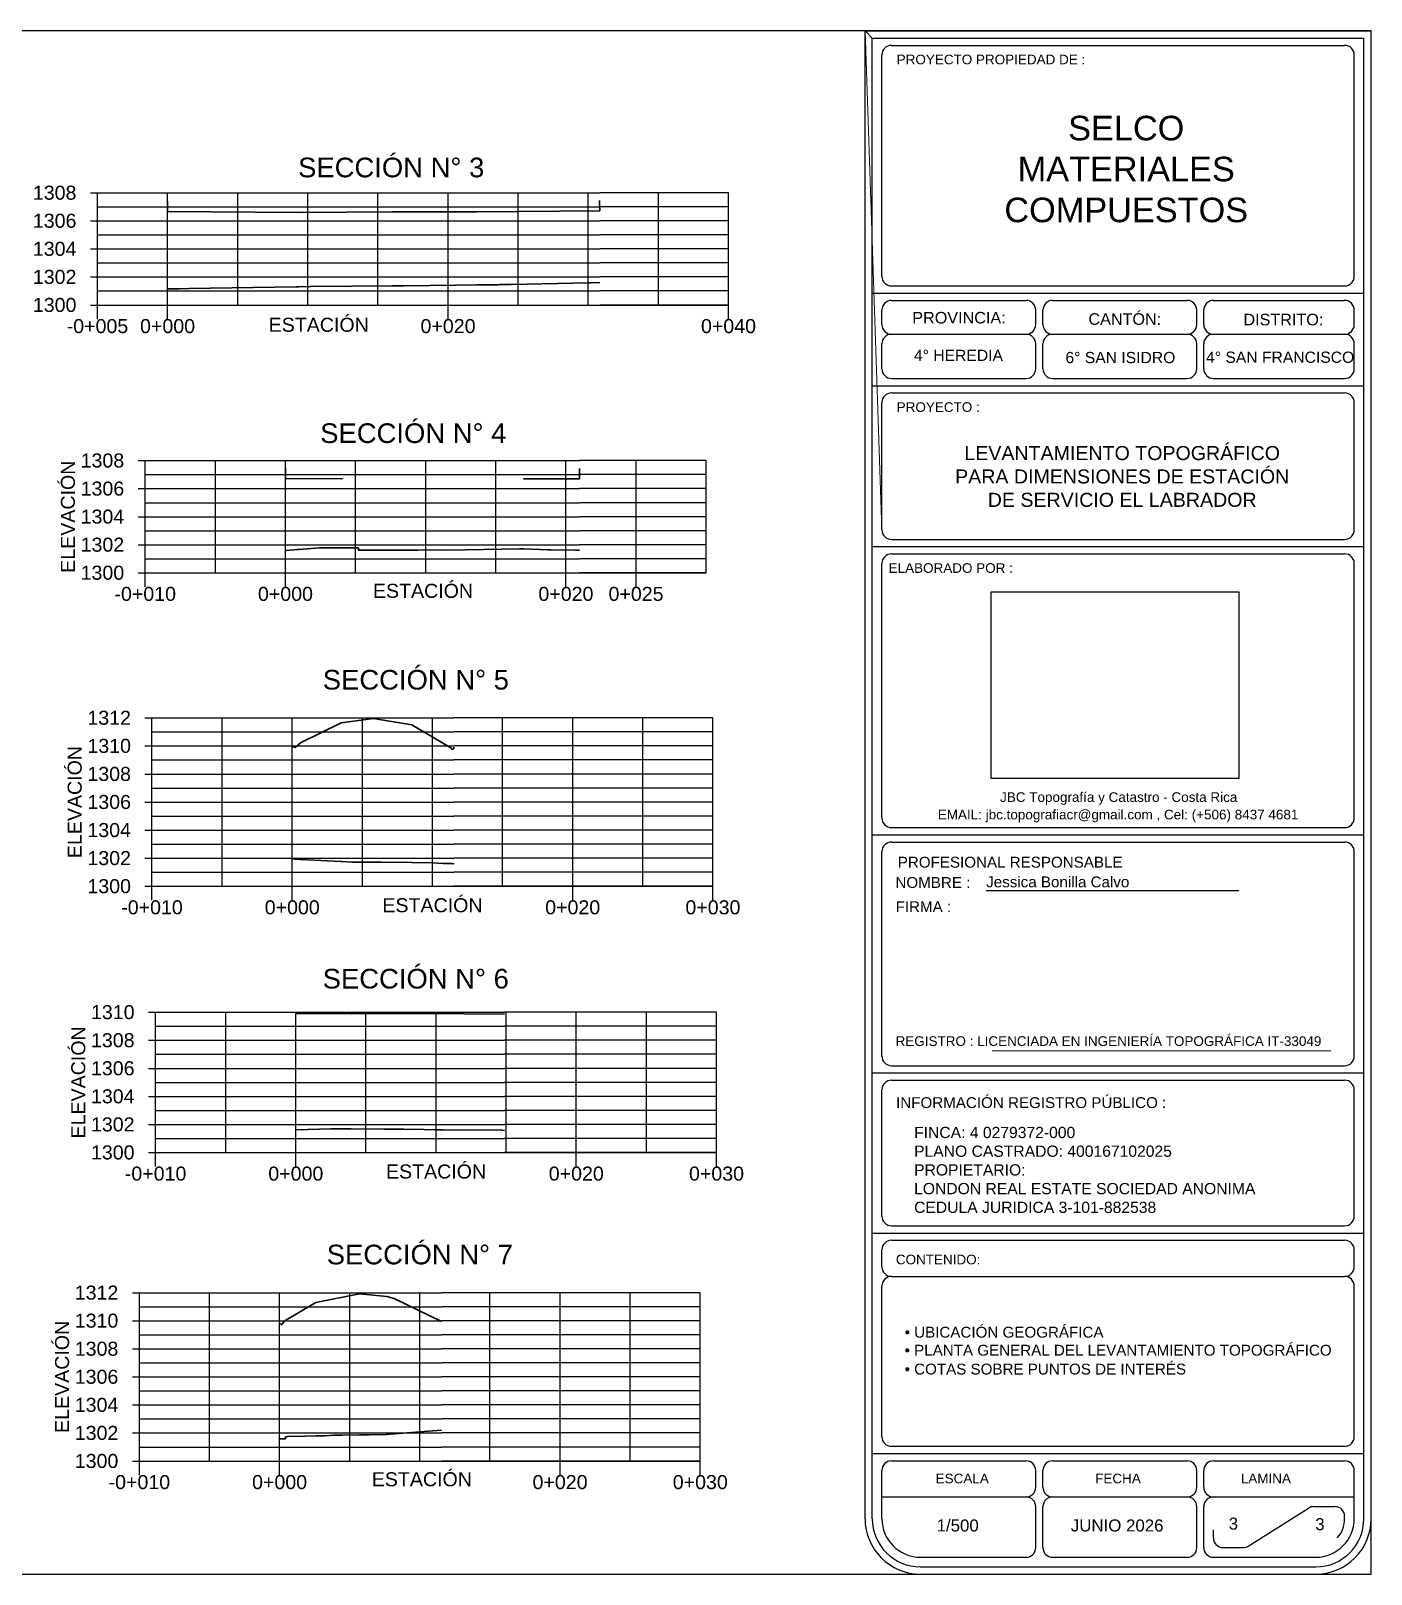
# Model space of a CAD drawing. Header units: millimetres. Extents: x 492832 to 493374, y 1106346 to 1106622.
# Drawn here: x 493058.5 to 493154.1, y 1106345.6 to 1106455.6 of the extents above; entities that cross this region are included whole.
import ezdxf
from ezdxf.enums import TextEntityAlignment as Align

# ---------------------------------------------------------------- set-up
doc = ezdxf.new("R2010")
doc.units = ezdxf.units.MM
doc.linetypes.add('DASHED', pattern=[0.75, 0.5, -0.25])
for name, color, linetype in [('C-ROAD-MARK', 212, 'Continuous'), ('C-ROAD-PROF', 1, 'DASHED'), ('C-ROAD-PROF-GRID-MAJR', 8, 'Continuous'), ('C-ROAD-PROF-GRID-MINR', 8, 'Continuous'), ('C-ROAD-PROF-TEXT', 11, 'Continuous'), ('C-ROAD-PROF-TITL', 11, 'Continuous'), ('C-ROAD-PROF-TTLB', 5, 'Continuous'), ('PLUMA-01', 1, 'Continuous'), ('PLUMA-03 TEXTO', 3, 'Continuous'), ('PLUMA-10', 6, 'Continuous')]:
    doc.layers.add(name, color=color, linetype=linetype)
doc.styles.add('Arial', font='arial.ttf')
doc.styles.add('TIPO1', font='arial.ttf')
picture_1 = doc.add_image_def('image1.jpg', size_in_pixel=(2091, 1576))

msp = doc.modelspace()

# ---------------------------------------------------------------- linework, layer by layer
at = {"color": 7, "lineweight": 0}
for p, q in [((493118.485, 1106455.104), (493117.969, 1106455.62)), ((493117.969, 1106455.62), (493119.173, 1106420.058)), ((493118.485, 1106453.238), (493118.485, 1106455.104))]:
    msp.add_line(p, q, dxfattribs=at)
msp.add_arc((493119.86, 1106420.058), 0.687, 180, 270, dxfattribs=at)
at = {"layer": 'C-ROAD-MARK', "color": 212, "linetype": 'Continuous', "lineweight": -3}
for centre in [(493084.265, 1106442.727), (493084.269, 1106442.725), (493090.287, 1106442.73), (493077.584, 1106442.675), (493069.037, 1106437.233), (493069.75, 1106437.251), (493077.397, 1106437.368), (493077.584, 1106437.373), (493078.407, 1106437.392), (493078.432, 1106437.392), (493084.265, 1106437.445), (493084.269, 1106437.446), (493085.098, 1106437.453), (493088.776, 1106437.49), (493090.287, 1106437.51), (493091.814, 1106437.529), (493091.904, 1106437.532), (493092.73, 1106437.549), (493098.277, 1106437.65), (493098.377, 1106437.652), (493098.377, 1106437.652), (493098.382, 1106437.652), (493098.438, 1106437.654), (493086.084, 1106424.99), (493080.699, 1106423.695), (493093.649, 1106423.692), (493076.68, 1106418.593), (493077.492, 1106418.654), (493077.517, 1106418.655), (493077.517, 1106418.654), (493077.523, 1106418.654), (493077.563, 1106418.66), (493079.092, 1106418.771), (493080.007, 1106418.77), (493080.368, 1106418.771), (493080.699, 1106418.773), (493081.836, 1106418.76), (493081.857, 1106418.685), (493081.876, 1106418.605), (493083.354, 1106418.595), (493086.084, 1106418.612), (493087.586, 1106418.619), (493088.183, 1106418.616), (493093.32, 1106418.697), (493093.649, 1106418.69), (493095.383, 1106418.631), (493095.553, 1106418.631), (493097.346, 1106418.608), (493097.526, 1106418.611), (493082.93, 1106406.607), (493080.612, 1106406.29), (493085.653, 1106406.149), (493077.333, 1106404.548), (493077.717, 1106404.877), (493088.43, 1106404.523), (493088.538, 1106404.405), (493088.616, 1106404.452), (493088.639, 1106404.517), (493077.333, 1106396.587), (493077.717, 1106396.566), (493080.612, 1106396.414), (493081.408, 1106396.373), (493081.648, 1106396.371), (493082.006, 1106396.368), (493082.93, 1106396.362), (493083.498, 1106396.358), (493085.653, 1106396.338), (493087.107, 1106396.325), (493087.889, 1106396.277), (493087.958, 1106396.272), (493088.43, 1106396.262), (493088.538, 1106396.26), (493088.616, 1106396.258), (493088.639, 1106396.258), (493081.338, 1106385.551), (493086.513, 1106385.584), (493079.894, 1106377.364), (493081.338, 1106377.35), (493083.661, 1106377.327), (493084.973, 1106377.343), (493085.066, 1106377.346), (493086.513, 1106377.302), (493086.537, 1106377.302), (493087.309, 1106377.299), (493087.837, 1106377.29), (493092.065, 1106377.256), (493078.814, 1106364.986), (493081.925, 1106365.601), (493083.86, 1106365.413), (493084.395, 1106365.262), (493076.446, 1106363.503), (493076.554, 1106363.643), (493076.35, 1106363.388), (493076.35, 1106355.263), (493076.446, 1106355.264), (493076.554, 1106355.266), (493076.631, 1106355.267), (493076.656, 1106355.399), (493076.791, 1106355.425), (493078.005, 1106355.456), (493078.814, 1106355.472), (493079.449, 1106355.484), (493079.774, 1106355.493), (493080.083, 1106355.523), (493080.35, 1106355.527), (493080.65, 1106355.531), (493081.925, 1106355.548), (493082.071, 1106355.55), (493082.64, 1106355.56), (493083.838, 1106355.566), (493083.86, 1106355.568), (493084.395, 1106355.612)]:
    msp.add_circle(centre, 0.015, dxfattribs=at)
at = {"layer": 'C-ROAD-PROF', "color": 12, "linetype": 'Continuous', "lineweight": 30}
for points in [[(493068.235, 1106442.735), (493068.235, 1106443.475)], [(493068.235, 1106442.735), (493077.584, 1106442.675), (493084.265, 1106442.727), (493084.269, 1106442.725), (493090.287, 1106442.73), (493099.048, 1106442.781)], [(493099.048, 1106442.781), (493099.044, 1106443.521)], [(493076.641, 1106423.709), (493076.641, 1106424.459)], [(493097.612, 1106423.698), (493097.612, 1106424.438)], [(493076.641, 1106423.709), (493080.699, 1106423.695)], [(493093.649, 1106423.692), (493097.612, 1106423.698)], [(493077.124, 1106404.588), (493077.333, 1106404.548), (493077.717, 1106404.877), (493080.612, 1106406.29), (493082.93, 1106406.607), (493085.653, 1106406.149), (493088.43, 1106404.523), (493088.538, 1106404.405), (493088.616, 1106404.452), (493088.639, 1106404.517), (493088.66, 1106404.557)], [(493077.38, 1106385.577), (493081.338, 1106385.551), (493086.513, 1106385.584), (493092.251, 1106385.531)], [(493076.223, 1106363.541), (493076.35, 1106363.388), (493076.446, 1106363.503), (493076.554, 1106363.643), (493078.814, 1106364.986), (493081.925, 1106365.601), (493083.86, 1106365.413), (493084.395, 1106365.262), (493087.769, 1106363.622)]]:
    msp.add_lwpolyline(points, dxfattribs=at)
at = {"layer": 'C-ROAD-PROF', "color": 114, "linetype": 'Continuous', "lineweight": 30}
for points in [[(493068.235, 1106437.225), (493069.037, 1106437.233), (493069.75, 1106437.251), (493077.397, 1106437.368), (493077.584, 1106437.373), (493078.407, 1106437.392), (493078.432, 1106437.392), (493084.265, 1106437.445), (493084.269, 1106437.446), (493085.098, 1106437.453), (493088.776, 1106437.49), (493090.287, 1106437.51), (493091.814, 1106437.529), (493091.904, 1106437.532), (493092.73, 1106437.549), (493098.277, 1106437.65), (493098.377, 1106437.652), (493098.377, 1106437.652), (493098.382, 1106437.652), (493098.438, 1106437.654), (493099.048, 1106437.68)], [(493076.641, 1106418.591), (493076.68, 1106418.593), (493077.492, 1106418.654), (493077.517, 1106418.655), (493077.517, 1106418.654), (493077.523, 1106418.654), (493077.563, 1106418.66), (493079.092, 1106418.771), (493080.007, 1106418.77), (493080.368, 1106418.771), (493080.699, 1106418.773), (493081.836, 1106418.76), (493081.857, 1106418.685), (493081.876, 1106418.605), (493083.354, 1106418.595), (493086.084, 1106418.612), (493087.586, 1106418.619), (493088.183, 1106418.616), (493093.32, 1106418.697), (493093.649, 1106418.69), (493095.383, 1106418.631), (493095.553, 1106418.631), (493097.346, 1106418.608), (493097.526, 1106418.611), (493097.612, 1106418.61)], [(493077.124, 1106396.597), (493077.333, 1106396.587), (493077.717, 1106396.566), (493080.612, 1106396.414), (493081.408, 1106396.373), (493081.648, 1106396.371), (493082.006, 1106396.368), (493082.93, 1106396.362), (493083.498, 1106396.358), (493085.653, 1106396.338), (493087.107, 1106396.325), (493087.889, 1106396.277), (493087.958, 1106396.272), (493088.43, 1106396.262), (493088.538, 1106396.26), (493088.616, 1106396.258), (493088.639, 1106396.258), (493088.66, 1106396.258)], [(493077.38, 1106377.278), (493079.894, 1106377.364), (493081.338, 1106377.35), (493083.661, 1106377.327), (493084.973, 1106377.343), (493085.066, 1106377.346), (493086.513, 1106377.302), (493086.537, 1106377.302), (493087.309, 1106377.299), (493087.837, 1106377.29), (493092.065, 1106377.256), (493092.251, 1106377.25)], [(493076.223, 1106355.261), (493076.35, 1106355.263), (493076.446, 1106355.264), (493076.554, 1106355.266), (493076.631, 1106355.267), (493076.656, 1106355.399), (493076.791, 1106355.425), (493078.005, 1106355.456), (493078.814, 1106355.472), (493079.449, 1106355.484), (493079.774, 1106355.493), (493080.083, 1106355.523), (493080.35, 1106355.527), (493080.65, 1106355.531), (493081.925, 1106355.548), (493082.071, 1106355.55), (493082.64, 1106355.56), (493083.838, 1106355.566), (493083.86, 1106355.568), (493084.395, 1106355.612), (493087.769, 1106355.883)]]:
    msp.add_lwpolyline(points, dxfattribs=at)
at = {"layer": 'C-ROAD-PROF-GRID-MAJR', "color": 8, "linetype": 'Continuous', "lineweight": -3}
for p, q in [((493063.235, 1106444.078), (493068.235, 1106444.078)), ((493063.235, 1106436.078), (493063.235, 1106444.078)), ((493068.235, 1106444.078), (493099.048, 1106444.078)), ((493068.235, 1106436.078), (493068.235, 1106444.078)), ((493088.235, 1106436.078), (493088.235, 1106444.078)), ((493108.235, 1106444.078), (493099.048, 1106444.078)), ((493108.235, 1106436.078), (493108.235, 1106444.078)), ((493063.235, 1106442.078), (493068.235, 1106442.078)), ((493068.235, 1106442.078), (493099.048, 1106442.078)), ((493108.235, 1106442.078), (493099.048, 1106442.078)), ((493063.235, 1106440.078), (493068.235, 1106440.078)), ((493068.235, 1106440.078), (493099.048, 1106440.078)), ((493108.235, 1106440.078), (493099.048, 1106440.078)), ((493063.235, 1106438.078), (493068.235, 1106438.078)), ((493068.235, 1106438.078), (493099.048, 1106438.078)), ((493108.235, 1106438.078), (493099.048, 1106438.078)), ((493063.235, 1106436.078), (493068.235, 1106436.078)), ((493068.235, 1106436.078), (493099.048, 1106436.078)), ((493108.235, 1106436.078), (493099.048, 1106436.078)), ((493066.641, 1106424.99), (493076.641, 1106424.99)), ((493066.641, 1106416.99), (493066.641, 1106424.99)), ((493076.641, 1106424.99), (493097.612, 1106424.99)), ((493076.641, 1106416.99), (493076.641, 1106424.99)), ((493096.641, 1106416.99), (493096.641, 1106424.99)), ((493106.641, 1106424.99), (493097.612, 1106424.99)), ((493066.641, 1106422.99), (493076.641, 1106422.99)), ((493076.641, 1106422.99), (493097.612, 1106422.99)), ((493106.641, 1106422.99), (493097.612, 1106422.99)), ((493066.641, 1106420.99), (493076.641, 1106420.99)), ((493076.641, 1106420.99), (493097.612, 1106420.99)), ((493106.641, 1106420.99), (493097.612, 1106420.99)), ((493066.641, 1106418.99), (493076.641, 1106418.99)), ((493076.641, 1106418.99), (493097.612, 1106418.99)), ((493106.641, 1106418.99), (493097.612, 1106418.99)), ((493066.641, 1106416.99), (493076.641, 1106416.99)), ((493076.641, 1106416.99), (493097.612, 1106416.99)), ((493106.641, 1106416.99), (493097.612, 1106416.99)), ((493067.124, 1106406.65), (493077.124, 1106406.65)), ((493067.124, 1106394.65), (493067.124, 1106406.65)), ((493077.124, 1106406.65), (493088.66, 1106406.65)), ((493077.124, 1106394.65), (493077.124, 1106406.65)), ((493107.124, 1106406.65), (493088.66, 1106406.65)), ((493097.124, 1106394.65), (493097.124, 1106406.65)), ((493107.124, 1106394.65), (493107.124, 1106406.65)), ((493067.124, 1106404.65), (493077.124, 1106404.65)), ((493077.124, 1106404.65), (493088.66, 1106404.65)), ((493107.124, 1106404.65), (493088.66, 1106404.65)), ((493067.124, 1106402.65), (493077.124, 1106402.65)), ((493077.124, 1106402.65), (493088.66, 1106402.65)), ((493107.124, 1106402.65), (493088.66, 1106402.65)), ((493067.124, 1106400.65), (493077.124, 1106400.65)), ((493077.124, 1106400.65), (493088.66, 1106400.65)), ((493107.124, 1106400.65), (493088.66, 1106400.65)), ((493067.124, 1106398.65), (493077.124, 1106398.65)), ((493077.124, 1106398.65), (493088.66, 1106398.65)), ((493107.124, 1106398.65), (493088.66, 1106398.65)), ((493067.124, 1106396.65), (493077.124, 1106396.65)), ((493077.124, 1106396.65), (493088.66, 1106396.65)), ((493107.124, 1106396.65), (493088.66, 1106396.65)), ((493067.124, 1106394.65), (493077.124, 1106394.65)), ((493077.124, 1106394.65), (493088.66, 1106394.65)), ((493107.124, 1106394.65), (493088.66, 1106394.65)), ((493067.38, 1106385.67), (493077.38, 1106385.67)), ((493067.38, 1106375.67), (493067.38, 1106385.67)), ((493077.38, 1106385.67), (493092.251, 1106385.67)), ((493077.38, 1106375.67), (493077.38, 1106385.67)), ((493107.38, 1106385.67), (493092.251, 1106385.67)), ((493097.38, 1106375.67), (493097.38, 1106385.67)), ((493107.38, 1106375.67), (493107.38, 1106385.67)), ((493067.38, 1106383.67), (493077.38, 1106383.67)), ((493077.38, 1106383.67), (493092.251, 1106383.67)), ((493107.38, 1106383.67), (493092.251, 1106383.67)), ((493067.38, 1106381.67), (493077.38, 1106381.67)), ((493077.38, 1106381.67), (493092.251, 1106381.67)), ((493107.38, 1106381.67), (493092.251, 1106381.67)), ((493067.38, 1106379.67), (493077.38, 1106379.67)), ((493077.38, 1106379.67), (493092.251, 1106379.67)), ((493107.38, 1106379.67), (493092.251, 1106379.67)), ((493067.38, 1106377.67), (493077.38, 1106377.67)), ((493077.38, 1106377.67), (493092.251, 1106377.67)), ((493107.38, 1106377.67), (493092.251, 1106377.67)), ((493067.38, 1106375.67), (493077.38, 1106375.67)), ((493077.38, 1106375.67), (493092.251, 1106375.67)), ((493107.38, 1106375.67), (493092.251, 1106375.67)), ((493066.223, 1106365.68), (493076.223, 1106365.68)), ((493066.223, 1106353.68), (493066.223, 1106365.68)), ((493076.223, 1106365.68), (493087.769, 1106365.68)), ((493076.223, 1106353.68), (493076.223, 1106365.68)), ((493106.223, 1106365.68), (493087.769, 1106365.68)), ((493096.223, 1106353.68), (493096.223, 1106365.68)), ((493106.223, 1106353.68), (493106.223, 1106365.68)), ((493066.223, 1106363.68), (493076.223, 1106363.68)), ((493076.223, 1106363.68), (493087.769, 1106363.68)), ((493106.223, 1106363.68), (493087.769, 1106363.68)), ((493066.223, 1106361.68), (493076.223, 1106361.68)), ((493076.223, 1106361.68), (493087.769, 1106361.68)), ((493106.223, 1106361.68), (493087.769, 1106361.68)), ((493066.223, 1106359.68), (493076.223, 1106359.68)), ((493076.223, 1106359.68), (493087.769, 1106359.68)), ((493106.223, 1106359.68), (493087.769, 1106359.68)), ((493066.223, 1106357.68), (493076.223, 1106357.68)), ((493076.223, 1106357.68), (493087.769, 1106357.68)), ((493106.223, 1106357.68), (493087.769, 1106357.68)), ((493066.223, 1106355.68), (493076.223, 1106355.68)), ((493076.223, 1106355.68), (493087.769, 1106355.68)), ((493106.223, 1106355.68), (493087.769, 1106355.68)), ((493066.223, 1106353.68), (493076.223, 1106353.68)), ((493076.223, 1106353.68), (493087.769, 1106353.68)), ((493106.223, 1106353.68), (493087.769, 1106353.68))]:
    msp.add_line(p, q, dxfattribs=at)
at = {"layer": 'C-ROAD-PROF-GRID-MINR', "color": 8, "linetype": 'Continuous', "lineweight": -3}
for p, q in [((493068.235, 1106436.078), (493068.235, 1106444.078)), ((493073.235, 1106436.078), (493073.235, 1106444.078)), ((493078.235, 1106436.078), (493078.235, 1106444.078)), ((493083.235, 1106436.078), (493083.235, 1106444.078)), ((493093.235, 1106436.078), (493093.235, 1106444.078)), ((493098.235, 1106436.078), (493098.235, 1106444.078)), ((493103.235, 1106436.078), (493103.235, 1106444.078)), ((493063.235, 1106443.078), (493068.235, 1106443.078)), ((493068.235, 1106443.078), (493099.048, 1106443.078)), ((493108.235, 1106443.078), (493099.048, 1106443.078)), ((493063.235, 1106441.078), (493068.235, 1106441.078)), ((493068.235, 1106441.078), (493099.048, 1106441.078)), ((493108.235, 1106441.078), (493099.048, 1106441.078)), ((493063.235, 1106439.078), (493068.235, 1106439.078)), ((493068.235, 1106439.078), (493099.048, 1106439.078)), ((493108.235, 1106439.078), (493099.048, 1106439.078)), ((493063.235, 1106437.078), (493068.235, 1106437.078)), ((493068.235, 1106437.078), (493099.048, 1106437.078)), ((493108.235, 1106437.078), (493099.048, 1106437.078)), ((493071.641, 1106416.99), (493071.641, 1106424.99)), ((493081.641, 1106416.99), (493081.641, 1106424.99)), ((493086.641, 1106416.99), (493086.641, 1106424.99)), ((493091.641, 1106416.99), (493091.641, 1106424.99)), ((493101.641, 1106416.99), (493101.641, 1106424.99)), ((493106.641, 1106416.99), (493106.641, 1106424.99)), ((493066.641, 1106423.99), (493076.641, 1106423.99)), ((493076.641, 1106423.99), (493097.612, 1106423.99)), ((493106.641, 1106423.99), (493097.612, 1106423.99)), ((493066.641, 1106421.99), (493076.641, 1106421.99)), ((493076.641, 1106421.99), (493097.612, 1106421.99)), ((493106.641, 1106421.99), (493097.612, 1106421.99)), ((493066.641, 1106419.99), (493076.641, 1106419.99)), ((493076.641, 1106419.99), (493097.612, 1106419.99)), ((493106.641, 1106419.99), (493097.612, 1106419.99)), ((493066.641, 1106417.99), (493076.641, 1106417.99)), ((493076.641, 1106417.99), (493097.612, 1106417.99)), ((493106.641, 1106417.99), (493097.612, 1106417.99)), ((493072.124, 1106394.65), (493072.124, 1106406.65)), ((493082.124, 1106394.65), (493082.124, 1106406.65)), ((493087.124, 1106394.65), (493087.124, 1106406.65)), ((493092.124, 1106394.65), (493092.124, 1106406.65)), ((493102.124, 1106394.65), (493102.124, 1106406.65)), ((493067.124, 1106405.65), (493077.124, 1106405.65)), ((493077.124, 1106405.65), (493088.66, 1106405.65)), ((493107.124, 1106405.65), (493088.66, 1106405.65)), ((493067.124, 1106403.65), (493077.124, 1106403.65)), ((493077.124, 1106403.65), (493088.66, 1106403.65)), ((493107.124, 1106403.65), (493088.66, 1106403.65)), ((493067.124, 1106401.65), (493077.124, 1106401.65)), ((493077.124, 1106401.65), (493088.66, 1106401.65)), ((493107.124, 1106401.65), (493088.66, 1106401.65)), ((493067.124, 1106399.65), (493077.124, 1106399.65)), ((493077.124, 1106399.65), (493088.66, 1106399.65)), ((493107.124, 1106399.65), (493088.66, 1106399.65)), ((493067.124, 1106397.65), (493077.124, 1106397.65)), ((493077.124, 1106397.65), (493088.66, 1106397.65)), ((493107.124, 1106397.65), (493088.66, 1106397.65)), ((493067.124, 1106395.65), (493077.124, 1106395.65)), ((493077.124, 1106395.65), (493088.66, 1106395.65)), ((493107.124, 1106395.65), (493088.66, 1106395.65)), ((493072.38, 1106375.67), (493072.38, 1106385.67)), ((493082.38, 1106375.67), (493082.38, 1106385.67)), ((493087.38, 1106375.67), (493087.38, 1106385.67)), ((493092.38, 1106375.67), (493092.38, 1106385.67)), ((493102.38, 1106375.67), (493102.38, 1106385.67)), ((493067.38, 1106384.67), (493077.38, 1106384.67)), ((493077.38, 1106384.67), (493092.251, 1106384.67)), ((493107.38, 1106384.67), (493092.251, 1106384.67)), ((493067.38, 1106382.67), (493077.38, 1106382.67)), ((493077.38, 1106382.67), (493092.251, 1106382.67)), ((493107.38, 1106382.67), (493092.251, 1106382.67)), ((493067.38, 1106380.67), (493077.38, 1106380.67)), ((493077.38, 1106380.67), (493092.251, 1106380.67)), ((493107.38, 1106380.67), (493092.251, 1106380.67)), ((493067.38, 1106378.67), (493077.38, 1106378.67)), ((493077.38, 1106378.67), (493092.251, 1106378.67)), ((493107.38, 1106378.67), (493092.251, 1106378.67)), ((493067.38, 1106376.67), (493077.38, 1106376.67)), ((493077.38, 1106376.67), (493092.251, 1106376.67)), ((493107.38, 1106376.67), (493092.251, 1106376.67)), ((493066.223, 1106364.68), (493076.223, 1106364.68)), ((493071.223, 1106353.68), (493071.223, 1106365.68)), ((493076.223, 1106364.68), (493087.769, 1106364.68)), ((493081.223, 1106353.68), (493081.223, 1106365.68)), ((493086.223, 1106353.68), (493086.223, 1106365.68)), ((493106.223, 1106364.68), (493087.769, 1106364.68)), ((493091.223, 1106353.68), (493091.223, 1106365.68)), ((493101.223, 1106353.68), (493101.223, 1106365.68)), ((493066.223, 1106362.68), (493076.223, 1106362.68)), ((493076.223, 1106362.68), (493087.769, 1106362.68)), ((493106.223, 1106362.68), (493087.769, 1106362.68)), ((493066.223, 1106360.68), (493076.223, 1106360.68)), ((493076.223, 1106360.68), (493087.769, 1106360.68)), ((493106.223, 1106360.68), (493087.769, 1106360.68)), ((493066.223, 1106358.68), (493076.223, 1106358.68)), ((493076.223, 1106358.68), (493087.769, 1106358.68)), ((493106.223, 1106358.68), (493087.769, 1106358.68)), ((493066.223, 1106356.68), (493076.223, 1106356.68)), ((493076.223, 1106356.68), (493087.769, 1106356.68)), ((493106.223, 1106356.68), (493087.769, 1106356.68)), ((493066.223, 1106354.68), (493076.223, 1106354.68)), ((493076.223, 1106354.68), (493087.769, 1106354.68)), ((493106.223, 1106354.68), (493087.769, 1106354.68))]:
    msp.add_line(p, q, dxfattribs=at)
at = {"layer": 'C-ROAD-PROF-TEXT', "color": 11, "linetype": 'Continuous', "lineweight": -3}
for p, q in [((493062.735, 1106444.078), (493063.735, 1106444.078)), ((493062.735, 1106442.078), (493063.735, 1106442.078)), ((493062.735, 1106440.078), (493063.735, 1106440.078)), ((493062.735, 1106438.078), (493063.735, 1106438.078)), ((493063.235, 1106435.078), (493063.235, 1106437.078)), ((493068.235, 1106435.078), (493068.235, 1106437.078)), ((493088.235, 1106435.078), (493088.235, 1106437.078)), ((493108.235, 1106435.078), (493108.235, 1106437.078)), ((493062.735, 1106436.078), (493063.735, 1106436.078)), ((493066.141, 1106424.99), (493067.141, 1106424.99)), ((493066.141, 1106422.99), (493067.141, 1106422.99)), ((493066.141, 1106420.99), (493067.141, 1106420.99)), ((493066.141, 1106418.99), (493067.141, 1106418.99)), ((493066.641, 1106415.99), (493066.641, 1106417.99)), ((493076.641, 1106415.99), (493076.641, 1106417.99)), ((493096.641, 1106415.99), (493096.641, 1106417.99)), ((493101.641, 1106415.99), (493101.641, 1106417.99)), ((493066.141, 1106416.99), (493067.141, 1106416.99)), ((493066.624, 1106406.65), (493067.624, 1106406.65)), ((493066.624, 1106404.65), (493067.624, 1106404.65)), ((493066.624, 1106402.65), (493067.624, 1106402.65)), ((493066.624, 1106400.65), (493067.624, 1106400.65)), ((493066.624, 1106398.65), (493067.624, 1106398.65)), ((493066.624, 1106396.65), (493067.624, 1106396.65)), ((493067.124, 1106393.65), (493067.124, 1106395.65)), ((493077.124, 1106393.65), (493077.124, 1106395.65)), ((493097.124, 1106393.65), (493097.124, 1106395.65)), ((493107.124, 1106393.65), (493107.124, 1106395.65)), ((493066.624, 1106394.65), (493067.624, 1106394.65)), ((493066.88, 1106385.67), (493067.88, 1106385.67)), ((493066.88, 1106383.67), (493067.88, 1106383.67)), ((493066.88, 1106381.67), (493067.88, 1106381.67)), ((493066.88, 1106379.67), (493067.88, 1106379.67)), ((493066.88, 1106377.67), (493067.88, 1106377.67)), ((493066.88, 1106375.67), (493067.88, 1106375.67)), ((493067.38, 1106374.67), (493067.38, 1106376.67)), ((493077.38, 1106374.67), (493077.38, 1106376.67)), ((493097.38, 1106374.67), (493097.38, 1106376.67)), ((493107.38, 1106374.67), (493107.38, 1106376.67)), ((493065.723, 1106365.68), (493066.723, 1106365.68)), ((493065.723, 1106363.68), (493066.723, 1106363.68)), ((493065.723, 1106361.68), (493066.723, 1106361.68)), ((493065.723, 1106359.68), (493066.723, 1106359.68)), ((493065.723, 1106357.68), (493066.723, 1106357.68)), ((493065.723, 1106355.68), (493066.723, 1106355.68)), ((493065.723, 1106353.68), (493066.723, 1106353.68)), ((493066.223, 1106352.68), (493066.223, 1106354.68)), ((493076.223, 1106352.68), (493076.223, 1106354.68)), ((493096.223, 1106352.68), (493096.223, 1106354.68)), ((493106.223, 1106352.68), (493106.223, 1106354.68))]:
    msp.add_line(p, q, dxfattribs=at)
at = {"layer": 'C-ROAD-PROF-TTLB', "color": 5, "linetype": 'Continuous', "lineweight": -3}
for p, q in [((493063.235, 1106436.078), (493063.235, 1106444.078)), ((493063.235, 1106436.078), (493068.235, 1106436.078)), ((493068.235, 1106436.078), (493108.235, 1106436.078)), ((493066.641, 1106416.99), (493066.641, 1106424.99)), ((493066.641, 1106416.99), (493106.641, 1106416.99)), ((493067.124, 1106394.65), (493067.124, 1106406.65)), ((493067.124, 1106394.65), (493107.124, 1106394.65)), ((493067.38, 1106375.67), (493067.38, 1106385.67)), ((493067.38, 1106375.67), (493107.38, 1106375.67)), ((493066.223, 1106353.68), (493066.223, 1106365.68)), ((493066.223, 1106353.68), (493106.223, 1106353.68))]:
    msp.add_line(p, q, dxfattribs=at)
at = {"layer": 'PLUMA-01', "color": 7}
for p, q in [((493117.969, 1106349.573, 1119.5), (493117.969, 1106455.62, 1119.5)), ((493117.969, 1106455.62, 1119.5), (493154.063, 1106455.62, 1119.5)), ((493118.485, 1106349.573, 1119.5), (493118.485, 1106455.104, 1119.5)), ((493118.485, 1106455.104, 1119.5), (493153.548, 1106455.104, 1119.5)), ((493118.485, 1106455.104, 1119.5), (493153.548, 1106455.104, 1119.5)), ((493153.548, 1106349.573, 1119.5), (493153.548, 1106455.104, 1119.5)), ((493119.173, 1106438.124, 1119.5), (493119.173, 1106453.901, 1119.5)), ((493119.86, 1106454.588, 1119.5), (493152.173, 1106454.588, 1119.5)), ((493152.86, 1106438.124, 1119.5), (493152.86, 1106453.901, 1119.5)), ((493119.86, 1106437.436, 1119.5), (493152.173, 1106437.436, 1119.5)), ((493118.485, 1106436.921, 1119.5), (493153.548, 1106436.921, 1119.5)), ((493119.86, 1106436.405, 1119.5), (493129.457, 1106436.405, 1119.5)), ((493131.347, 1106436.405, 1119.5), (493140.944, 1106436.405, 1119.5)), ((493142.815, 1106436.405, 1119.5), (493152.173, 1106436.405, 1119.5)), ((493119.173, 1106434.686, 1119.5), (493119.173, 1106435.717, 1119.5)), ((493130.144, 1106434.686, 1119.5), (493130.144, 1106435.717, 1119.5)), ((493130.66, 1106434.686, 1119.5), (493130.66, 1106435.717, 1119.5)), ((493141.632, 1106434.686, 1119.5), (493141.632, 1106435.717, 1119.5)), ((493142.128, 1106434.686, 1119.5), (493142.128, 1106435.717, 1119.5)), ((493152.86, 1106434.686, 1119.5), (493152.86, 1106435.717, 1119.5)), ((493119.86, 1106433.999, 1119.5), (493129.457, 1106433.999, 1119.5)), ((493131.347, 1106433.999, 1119.5), (493140.944, 1106433.999, 1119.5)), ((493142.815, 1106433.999, 1119.5), (493152.173, 1106433.999, 1119.5)), ((493119.173, 1106431.531, 1119.5), (493119.173, 1106433.311, 1119.5)), ((493130.144, 1106431.531, 1119.5), (493130.144, 1106433.311, 1119.5)), ((493130.66, 1106431.531, 1119.5), (493130.66, 1106433.311, 1119.5)), ((493130.66, 1106431.531, 1119.5), (493130.66, 1106433.311, 1119.5)), ((493141.632, 1106431.531, 1119.5), (493141.632, 1106433.311, 1119.5)), ((493142.128, 1106431.531, 1119.5), (493142.128, 1106433.311, 1119.5)), ((493142.128, 1106431.531, 1119.5), (493142.128, 1106433.311, 1119.5)), ((493152.86, 1106431.531, 1119.5), (493152.86, 1106433.311, 1119.5)), ((493119.86, 1106430.844, 1119.5), (493129.457, 1106430.844, 1119.5)), ((493119.86, 1106430.844, 1119.5), (493129.457, 1106430.844, 1119.5)), ((493131.347, 1106430.844, 1119.5), (493140.944, 1106430.844, 1119.5)), ((493131.347, 1106430.844, 1119.5), (493140.944, 1106430.844, 1119.5)), ((493142.815, 1106430.844, 1119.5), (493152.173, 1106430.844, 1119.5)), ((493142.815, 1106430.844, 1119.5), (493152.173, 1106430.844, 1119.5)), ((493142.815, 1106430.844, 1119.5), (493152.173, 1106430.844, 1119.5)), ((493118.485, 1106430.328, 1119.5), (493153.548, 1106430.328, 1119.5)), ((493118.485, 1106430.328, 1119.5), (493153.548, 1106430.328, 1119.5)), ((493118.485, 1106430.328, 1119.5), (493153.548, 1106430.328, 1119.5)), ((493118.485, 1106430.328, 1119.5), (493153.548, 1106430.328, 1119.5)), ((493118.485, 1106430.328, 1119.5), (493153.548, 1106430.328, 1119.5)), ((493119.86, 1106429.812, 1119.5), (493152.173, 1106429.812, 1119.5)), ((493119.86, 1106429.812, 1119.5), (493152.173, 1106429.812, 1119.5)), ((493142.815, 1106429.812, 1119.5), (493152.173, 1106429.812, 1119.5)), ((493119.173, 1106420.058, 1119.5), (493119.173, 1106429.125, 1119.5)), ((493152.86, 1106420.058, 1119.5), (493152.86, 1106429.125, 1119.5)), ((493118.485, 1106418.855, 1119.5), (493153.548, 1106418.855, 1119.5)), ((493119.86, 1106419.371, 1119.5), (493152.173, 1106419.371, 1119.5)), ((493119.173, 1106399.52, 1119.5), (493119.173, 1106417.652, 1119.5)), ((493119.86, 1106418.34, 1119.5), (493152.173, 1106418.34, 1119.5)), ((493152.86, 1106399.52, 1119.5), (493152.86, 1106417.652, 1119.5)), ((493119.86, 1106398.832, 1119.5), (493152.173, 1106398.832, 1119.5)), ((493118.485, 1106398.316, 1119.5), (493153.548, 1106398.316, 1119.5)), ((493119.86, 1106397.801, 1119.5), (493152.173, 1106397.801, 1119.5)), ((493119.173, 1106382.547, 1119.5), (493119.173, 1106397.113, 1119.5)), ((493152.86, 1106382.547, 1119.5), (493152.86, 1106397.113, 1119.5)), ((493126.609, 1106394.341, 1119.5), (493144.633, 1106394.341, 1119.5)), ((493126.609, 1106394.341, 1119.5), (493144.633, 1106394.341, 1119.5)), ((493127.039, 1106382.953, 1119.5), (493151.197, 1106382.922, 1119.5)), ((493118.485, 1106381.344, 1119.5), (493153.548, 1106381.344, 1119.5)), ((493119.86, 1106381.859, 1119.5), (493152.173, 1106381.859, 1119.5)), ((493119.173, 1106371.135, 1119.5), (493119.173, 1106380.14, 1119.5)), ((493119.86, 1106380.828, 1119.5), (493152.173, 1106380.828, 1119.5)), ((493152.86, 1106371.135, 1119.5), (493152.86, 1106380.14, 1119.5)), ((493119.86, 1106370.448, 1119.5), (493152.173, 1106370.448, 1119.5)), ((493118.485, 1106369.932, 1119.5), (493153.548, 1106369.932, 1119.5)), ((493119.86, 1106369.416, 1119.5), (493152.173, 1106369.416, 1119.5)), ((493119.173, 1106367.526, 1119.5), (493119.173, 1106368.729, 1119.5)), ((493152.86, 1106367.526, 1119.5), (493152.86, 1106368.729, 1119.5)), ((493119.86, 1106366.838, 1119.5), (493152.173, 1106366.838, 1119.5)), ((493119.173, 1106355.417, 1119.5), (493119.173, 1106366.151, 1119.5)), ((493152.86, 1106355.417, 1119.5), (493152.86, 1106366.151, 1119.5)), ((493119.86, 1106354.729, 1119.5), (493152.173, 1106354.729, 1119.5)), ((493118.485, 1106354.213, 1119.5), (493153.548, 1106354.213, 1119.5)), ((493119.86, 1106353.698, 1119.5), (493129.457, 1106353.698, 1119.5)), ((493131.347, 1106353.698, 1119.5), (493140.944, 1106353.698, 1119.5)), ((493142.815, 1106353.698, 1119.5), (493152.173, 1106353.698, 1119.5)), ((493119.173, 1106349.573, 1119.5), (493119.173, 1106353.01, 1119.5)), ((493130.144, 1106351.807, 1119.5), (493130.144, 1106353.01, 1119.5)), ((493130.66, 1106351.807, 1119.5), (493130.66, 1106353.01, 1119.5)), ((493141.632, 1106351.807, 1119.5), (493141.632, 1106353.01, 1119.5)), ((493142.128, 1106351.807, 1119.5), (493142.128, 1106353.01, 1119.5)), ((493152.86, 1106349.573, 1119.5), (493152.86, 1106353.01, 1119.5)), ((493119.173, 1106351.12, 1119.5), (493129.457, 1106351.12, 1119.5)), ((493130.144, 1106347.51, 1119.5), (493130.144, 1106350.432, 1119.5)), ((493130.66, 1106348.652, 1119.5), (493130.66, 1106350.432, 1119.5)), ((493130.66, 1106347.51, 1119.5), (493130.66, 1106350.432, 1119.5)), ((493131.347, 1106351.12, 1119.5), (493140.944, 1106351.12, 1119.5)), ((493141.632, 1106347.51, 1119.5), (493141.632, 1106350.432, 1119.5)), ((493142.128, 1106348.652, 1119.5), (493142.128, 1106350.432, 1119.5)), ((493142.128, 1106347.51, 1119.5), (493142.128, 1106350.432, 1119.5)), ((493142.815, 1106351.12, 1119.5), (493152.86, 1106351.12, 1119.5)), ((493145.3, 1106347.616, 1119.5), (493149.594, 1106350.326, 1119.5)), ((493149.961, 1106350.432, 1119.5), (493151.485, 1106350.432, 1119.5)), ((493152.173, 1106349.573, 1119.5), (493152.173, 1106349.745, 1119.5)), ((493142.815, 1106348.198, 1119.5), (493142.815, 1106348.77, 1119.5)), ((493143.503, 1106347.51, 1119.5), (493144.933, 1106347.51, 1119.5)), ((493121.923, 1106346.823, 1119.5), (493129.457, 1106346.823, 1119.5)), ((493121.923, 1106346.135, 1119.5), (493150.11, 1106346.135, 1119.5)), ((493131.317, 1106346.823, 1119.5), (493140.944, 1106346.823, 1119.5)), ((493142.815, 1106346.823, 1119.5), (493150.11, 1106346.823, 1119.5)), ((493121.923, 1106345.62, 1119.5), (493150.11, 1106345.62, 1119.5))]:
    msp.add_line(p, q, dxfattribs=at)
for centre, radius, start, end in [((493119.86, 1106453.901, 1119.5), 0.687, 90, 180), ((493152.173, 1106453.901, 1119.5), 0.687, 0, 90), ((493119.86, 1106438.124, 1119.5), 0.687, 180, 270), ((493152.173, 1106438.124, 1119.5), 0.687, 270, 0), ((493119.86, 1106435.717, 1119.5), 0.687, 90, 180), ((493129.457, 1106435.717, 1119.5), 0.687, 0, 90), ((493131.347, 1106435.717, 1119.5), 0.687, 90, 180), ((493140.944, 1106435.717, 1119.5), 0.687, 0, 90), ((493142.815, 1106435.717, 1119.5), 0.687, 90, 180), ((493152.173, 1106435.717, 1119.5), 0.687, 0, 90), ((493119.86, 1106434.686, 1119.5), 0.687, 180, 270), ((493119.86, 1106433.311, 1119.5), 0.687, 90, 180), ((493129.457, 1106434.686, 1119.5), 0.687, 270, 0), ((493129.457, 1106433.311, 1119.5), 0.687, 0, 90), ((493131.347, 1106434.686, 1119.5), 0.687, 180, 270), ((493131.347, 1106433.311, 1119.5), 0.687, 90, 180), ((493140.944, 1106434.686, 1119.5), 0.687, 270, 0), ((493140.944, 1106433.311, 1119.5), 0.687, 0, 90), ((493142.815, 1106434.686, 1119.5), 0.687, 180, 270), ((493142.815, 1106433.311, 1119.5), 0.687, 90, 180), ((493152.173, 1106434.686, 1119.5), 0.687, 270, 0), ((493152.173, 1106433.311, 1119.5), 0.687, 0, 90), ((493119.86, 1106431.531, 1119.5), 0.687, 180, 270), ((493119.86, 1106431.531, 1119.5), 0.687, 180, 270), ((493129.457, 1106431.531, 1119.5), 0.687, 270, 0), ((493131.347, 1106431.531, 1119.5), 0.687, 180, 270), ((493140.944, 1106431.531, 1119.5), 0.687, 270, 0), ((493142.815, 1106431.531, 1119.5), 0.687, 180, 270), ((493152.173, 1106431.531, 1119.5), 0.687, 270, 0), ((493152.173, 1106431.531, 1119.5), 0.687, 270, 0), ((493119.86, 1106429.125, 1119.5), 0.687, 90, 180), ((493152.173, 1106429.125, 1119.5), 0.687, 0, 90), ((493119.86, 1106420.058, 1119.5), 0.687, 180, 270), ((493152.173, 1106420.058, 1119.5), 0.687, 270, 0), ((493119.86, 1106417.652, 1119.5), 0.687, 90, 180), ((493152.173, 1106417.652, 1119.5), 0.687, 0, 90), ((493119.86, 1106399.52, 1119.5), 0.687, 180, 270), ((493152.173, 1106399.52, 1119.5), 0.687, 270, 0), ((493119.86, 1106397.113, 1119.5), 0.687, 90, 180), ((493152.173, 1106397.113, 1119.5), 0.687, 0, 90), ((493119.86, 1106382.547, 1119.5), 0.687, 180, 270), ((493152.173, 1106382.547, 1119.5), 0.687, 270, 0), ((493119.86, 1106380.14, 1119.5), 0.687, 90, 180), ((493152.173, 1106380.14, 1119.5), 0.687, 0, 90), ((493119.86, 1106371.135, 1119.5), 0.687, 180, 270), ((493152.173, 1106371.135, 1119.5), 0.687, 270, 0), ((493119.86, 1106368.729, 1119.5), 0.687, 90, 180), ((493152.173, 1106368.729, 1119.5), 0.687, 0, 90), ((493119.86, 1106367.526, 1119.5), 0.687, 180, 270), ((493119.86, 1106366.151, 1119.5), 0.687, 90, 180), ((493152.173, 1106367.526, 1119.5), 0.687, 270, 0), ((493152.173, 1106366.151, 1119.5), 0.687, 0, 90), ((493119.86, 1106355.417, 1119.5), 0.687, 180, 270), ((493152.173, 1106355.417, 1119.5), 0.687, 270, 0), ((493119.86, 1106353.01, 1119.5), 0.687, 90, 180), ((493129.457, 1106353.01, 1119.5), 0.687, 0, 90), ((493131.347, 1106353.01, 1119.5), 0.687, 90, 180), ((493140.944, 1106353.01, 1119.5), 0.687, 0, 90), ((493142.815, 1106353.01, 1119.5), 0.687, 90, 180), ((493152.173, 1106353.01, 1119.5), 0.687, 0, 90), ((493129.457, 1106351.807, 1119.5), 0.687, 270, 0), ((493131.347, 1106351.807, 1119.5), 0.687, 180, 270), ((493140.944, 1106351.807, 1119.5), 0.687, 270, 0), ((493142.815, 1106351.807, 1119.5), 0.687, 180, 270), ((493129.457, 1106350.432, 1119.5), 0.687, 0, 90), ((493131.347, 1106350.432, 1119.5), 0.687, 90, 180), ((493140.944, 1106350.432, 1119.5), 0.687, 0, 90), ((493142.815, 1106350.432, 1119.5), 0.687, 90, 180), ((493149.961, 1106349.745, 1119.5), 0.687, 90, 122.25446), ((493151.485, 1106349.745, 1119.5), 0.687, 0, 90), ((493121.923, 1106349.573, 1119.5), 3.953, 180, 270), ((493121.923, 1106349.573, 1119.5), 3.437, 180, 270), ((493121.923, 1106349.573, 1119.5), 2.75, 180, 270), ((493150.11, 1106349.573, 1119.5), 3.953, 270, 0), ((493150.11, 1106349.573, 1119.5), 3.437, 270, 0), ((493150.11, 1106349.573, 1119.5), 2.75, 270, 0), ((493150.11, 1106349.573, 1119.5), 2.062, 318.27415, 0), ((493143.503, 1106348.198, 1119.5), 0.687, 180, 270), ((493129.457, 1106347.51, 1119.5), 0.687, 270, 0), ((493131.347, 1106347.51, 1119.5), 0.687, 180, 270), ((493140.944, 1106347.51, 1119.5), 0.687, 270, 0), ((493142.815, 1106347.51, 1119.5), 0.687, 180, 270), ((493144.933, 1106348.198, 1119.5), 0.687, 270, 302.25446)]:
    msp.add_arc(centre, radius, start, end, dxfattribs=at)
at = {"layer": 'PLUMA-10', "color": 7, "elevation": 1119.5, "flags": 128}
msp.add_lwpolyline([(492994.063, 1106345.62), (493154.063, 1106345.62), (493154.063, 1106455.62), (492994.063, 1106455.62), (492994.063, 1106345.62)], dxfattribs=at)

# ---------------------------------------------------------------- texts
at = {"layer": 'C-ROAD-PROF-TEXT', "color": 7, "linetype": 'Continuous', "lineweight": -3, "char_height": 1, "style": 'TIPO1'}
for s, insert, attachment_point in [('1308', (493061.735, 1106444.078), 6), ('1306', (493061.735, 1106442.078), 6), ('1304', (493061.735, 1106440.078), 6), ('1302', (493061.735, 1106438.078), 6), ('1300', (493061.735, 1106436.078), 6), ('-0+005', (493063.235, 1106435.078), 2), ('0+000', (493068.235, 1106435.078), 2), ('0+020', (493088.235, 1106435.078), 2), ('0+040', (493108.235, 1106435.078), 2), ('1308', (493065.141, 1106424.99), 6), ('1306', (493065.141, 1106422.99), 6), ('1304', (493065.141, 1106420.99), 6), ('1302', (493065.141, 1106418.99), 6), ('1300', (493065.141, 1106416.99), 6), ('-0+010', (493066.641, 1106415.99), 2), ('0+000', (493076.641, 1106415.99), 2), ('0+020', (493096.641, 1106415.99), 2), ('0+025', (493101.641, 1106415.99), 2), ('1312', (493065.624, 1106406.65), 6), ('1310', (493065.624, 1106404.65), 6), ('1308', (493065.624, 1106402.65), 6), ('1306', (493065.624, 1106400.65), 6), ('1304', (493065.624, 1106398.65), 6), ('1302', (493065.624, 1106396.65), 6), ('1300', (493065.624, 1106394.65), 6), ('-0+010', (493067.124, 1106393.65), 2), ('0+000', (493077.124, 1106393.65), 2), ('0+020', (493097.124, 1106393.65), 2), ('0+030', (493107.124, 1106393.65), 2), ('1310', (493065.88, 1106385.67), 6), ('1308', (493065.88, 1106383.67), 6), ('1306', (493065.88, 1106381.67), 6), ('1304', (493065.88, 1106379.67), 6), ('1302', (493065.88, 1106377.67), 6), ('1300', (493065.88, 1106375.67), 6), ('-0+010', (493067.38, 1106374.67), 2), ('0+000', (493077.38, 1106374.67), 2), ('0+020', (493097.38, 1106374.67), 2), ('0+030', (493107.38, 1106374.67), 2), ('1312', (493064.723, 1106365.68), 6), ('1310', (493064.723, 1106363.68), 6), ('1308', (493064.723, 1106361.68), 6), ('1306', (493064.723, 1106359.68), 6), ('1304', (493064.723, 1106357.68), 6), ('1302', (493064.723, 1106355.68), 6), ('1300', (493064.723, 1106353.68), 6), ('-0+010', (493066.223, 1106352.68), 2), ('0+000', (493076.223, 1106352.68), 2), ('0+020', (493096.223, 1106352.68), 2), ('0+030', (493106.223, 1106352.68), 2)]:
    msp.add_mtext(s, dxfattribs=dict(at, insert=insert, attachment_point=attachment_point))
at = {"layer": 'C-ROAD-PROF-TITL', "color": 7, "linetype": 'Continuous', "lineweight": -3, "style": 'TIPO1'}
for s, insert, char_height, attachment_point in [('SECCIÓN N° 3', (493084.18, 1106445.163), 1.4, 8), ('ESTACIÓN', (493079.012, 1106435.17), 1, 2), ('ESTACIÓN', (493086.45, 1106416.207), 1, 2), ('SECCIÓN N° 5', (493085.94, 1106408.65), 1.4, 8), ('ESTACIÓN', (493087.124, 1106393.796), 1, 2), ('SECCIÓN N° 6', (493085.933, 1106387.342), 1.4, 8), ('ESTACIÓN', (493087.38, 1106374.818), 1, 2), ('SECCIÓN N° 7', (493086.223, 1106367.68), 1.4, 8), ('ESTACIÓN', (493086.367, 1106352.882), 1, 2)]:
    msp.add_mtext(s, dxfattribs=dict(at, insert=insert, char_height=char_height, attachment_point=attachment_point))
at = {"layer": 'C-ROAD-PROF-TITL', "color": 7, "linetype": 'Continuous', "lineweight": -3, "insert": (493085.758, 1106426.224), "char_height": 1.4, "width": 14.67635, "attachment_point": 8, "style": 'TIPO1'}
msp.add_mtext('SECCIÓN N° 4', dxfattribs=at)
at = {"layer": 'C-ROAD-PROF-TITL', "color": 7, "linetype": 'Continuous', "lineweight": -3, "char_height": 1, "attachment_point": 8, "rotation": 90, "style": 'TIPO1'}
for insert in [(493061.641, 1106420.99), (493062.124, 1106400.65), (493062.38, 1106380.67), (493061.223, 1106359.68)]:
    msp.add_mtext('ELEVACIÓN', dxfattribs=dict(at, insert=insert))
at = {"layer": 'PLUMA-03 TEXTO', "color": 7, "style": 'TIPO1'}
for s, height, p in [('PROYECTO PROPIEDAD DE :', 0.6875, (493120.229, 1106453.236, 1119.5)), ('PROVINCIA:', 0.825, (493121.341, 1106434.762, 1119.5)), ('CANTÓN:', 0.825, (493133.904, 1106434.666, 1119.5)), ('DISTRITO:', 0.825, (493144.958, 1106434.629, 1119.5)), ('PROYECTO :', 0.6875, (493120.229, 1106428.46, 1119.5)), ('ELABORADO POR :', 0.6875, (493119.655, 1106416.988, 1119.5)), ('PROFESIONAL RESPONSABLE ', 0.77344, (493120.305, 1106395.979, 1119.5)), ('NOMBRE :', 0.7734, (493120.141, 1106394.531, 1119.5)), ('Jessica Bonilla Calvo ', 0.77344, (493126.611, 1106394.573, 1119.5)), ('FIRMA :', 0.7734, (493120.151, 1106392.804, 1119.5)), ('REGISTRO : LICENCIADA EN INGENIERÍA TOPOGRÁFICA IT-33049', 0.6875, (493120.151, 1106383.269, 1119.5)), ('INFORMACIÓN REGISTRO PÚBLICO :', 0.77344, (493120.184, 1106378.842, 1119.5)), ('CONTENIDO:', 0.6875, (493120.168, 1106367.701, 1119.5)), ('• UBICACIÓN GEOGRÁFICA', 0.77344, (493120.795, 1106362.478, 1119.5)), ('• PLANTA GENERAL DEL LEVANTAMIENTO TOPOGRÁFICO', 0.77344, (493120.795, 1106361.194, 1119.5)), ('• COTAS SOBRE PUNTOS DE INTERÉS', 0.77344, (493120.795, 1106359.849, 1119.5)), ('ESCALA', 0.6875, (493123.008, 1106352.093, 1119.5)), ('FECHA', 0.6875, (493134.384, 1106352.093, 1119.5)), ('LAMINA', 0.6875, (493144.77, 1106352.093, 1119.5)), ('3', 0.859, (493143.905, 1106348.79, 1119.5)), ('3', 0.859, (493150.076, 1106348.754, 1119.5))]:
    msp.add_text(s, height=height, dxfattribs=at).set_placement(p)
for s, height, p in [('4° HEREDIA', 0.8, (493124.634, 1106432.092, 1119.5)), ('6° SAN ISIDRO', 0.8, (493136.183, 1106431.935, 1119.5)), ('4° SAN FRANCISCO', 0.8, (493147.574, 1106431.958, 1119.5)), ('JBC Topografía y Catastro - Costa Rica', 0.6875, (493136.062, 1106400.66, 1119.5)), ('EMAIL: jbc.topografiacr@gmail.com , Cel: (+506) 8437 4681', 0.6875, (493136.016, 1106399.417, 1119.5)), ('1/500', 0.8594, (493124.577, 1106348.659, 1119.5)), ('JUNIO 2026', 0.8594, (493135.952, 1106348.659, 1119.5))]:
    msp.add_text(s, height=height, dxfattribs=at).set_placement(p, align=Align.CENTER)
at = {"layer": 'PLUMA-03 TEXTO', "color": 7, "style": 'Arial'}
for s, width, heights, insert, char_height, attachment_point in [('SELCO\\PMATERIALES COMPUESTOS', 31.12156, [11.735], (493136.598, 1106449.567, -32.744), 1.75, 2), ('LEVANTAMIENTO TOPOGRÁFICO\\PPARA DIMENSIONES DE ESTACIÓN \\PDE SERVICIO EL LABRADOR', 55.77825, [11.735], (493136.309, 1106426.026, -32.744), 1, 2), ('FINCA: 4 0279372-000\\PPLANO CASTRADO: 400167102025 ^JPROPIETARIO:^JLONDON REAL ESTATE SOCIEDAD ANONIMA\\PCEDULA JURIDICA 3-101-882538', 30.48127, [6.431], (493121.47, 1106377.5, -32.744), 0.8, 1)]:
    msp.add_mtext_dynamic_manual_height_columns(s, width=width, gutter_width=2, heights=heights, dxfattribs=dict(at, insert=insert, char_height=char_height, attachment_point=attachment_point))

# ---------------------------------------------------------------- pictures from other files: only their frames are drawn
at = {"color": 7}
image = msp.add_image(picture_1, insert=(493126.971, 1106402.324, 5.432), size_in_units=(17.65, 13.303), dxfattribs=at)
image.dxf.flags = 7

doc.saveas('drawing.dxf')
